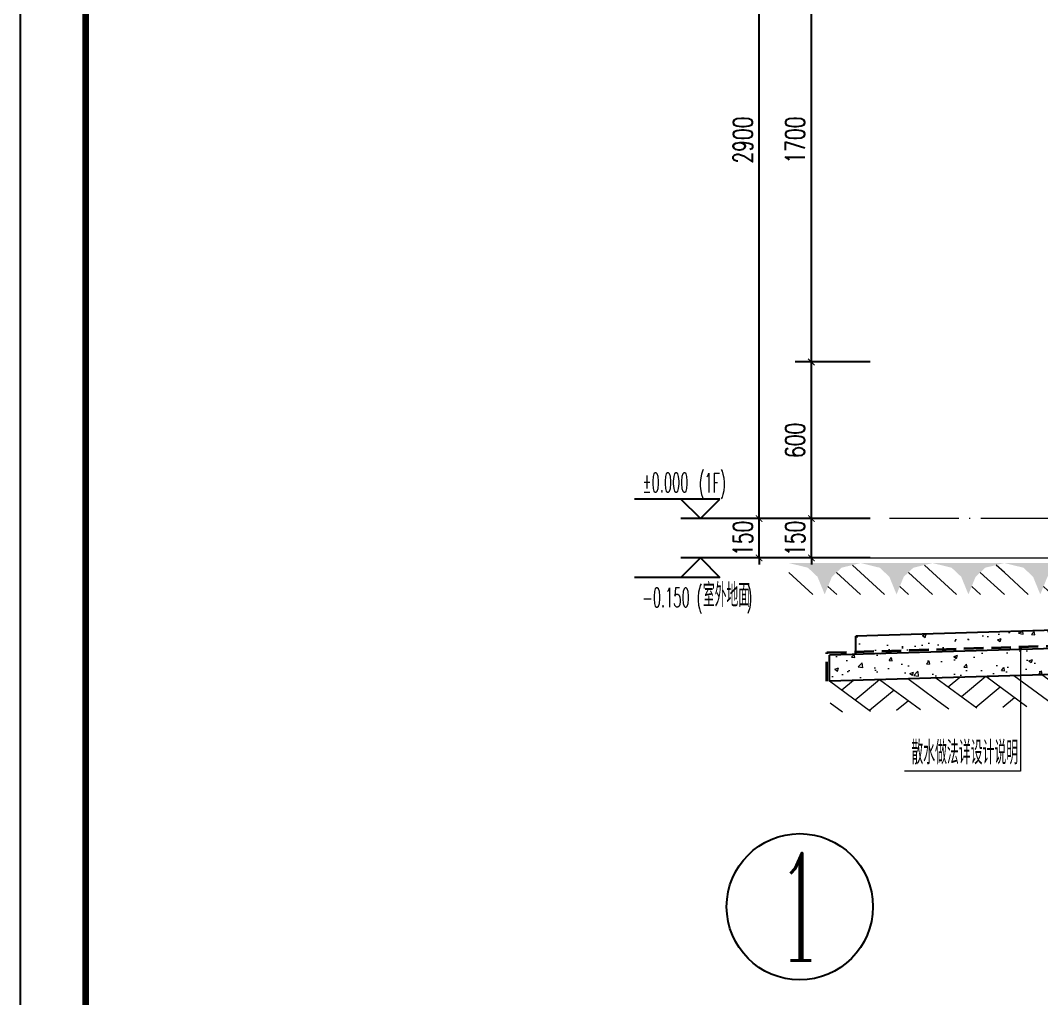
# Model space of a CAD drawing. Extents: x -461650 to 361314, y 245336 to 769729.
# Drawn here: x 209554 to 213466, y 658285 to 662031 of the extents above; entities that cross this region are included whole.
import ezdxf
from ezdxf.enums import TextEntityAlignment as Align

# ---------------------------------------------------------------- set-up
doc = ezdxf.new("R2010")
doc.units = 0
doc.header["$LTSCALE"] = 1000
doc.linetypes.add('DASH', pattern=[0.35, 0.25, -0.1])
doc.linetypes.add('DOTE', pattern=[2.42, 2, -0.2, 0.02, -0.2])
doc.layers.get('0').update_dxf_attribs({"linetype": 'CONTINUOUS'})
doc.layers.get('DEFPOINTS').update_dxf_attribs({"linetype": 'CONTINUOUS'})
for name, color, linetype in [('AXIS', 3, 'CONTINUOUS'), ('COLUMN', 4, 'CONTINUOUS'), ('DIM_ELEV', 3, 'CONTINUOUS'), ('PUB_DIM', 3, 'CONTINUOUS'), ('PUB_TEXT', 2, 'CONTINUOUS'), ('yichutu', 7, 'CONTINUOUS')]:
    doc.layers.add(name, color=color, linetype=linetype)
for name, color, linetype, lineweight in [('AXIS_TEXT', 7, 'CONTINUOUS', 20), ('DOTE', 19, 'DOTE', 9), ('图框', 9, 'CONTINUOUS', 18), ('平面-排水沟', 86, 'CONTINUOUS', 15), ('立面-中轮廓线', 30, 'CONTINUOUS', 35), ('粉刷', 251, 'CONTINUOUS', 9)]:
    doc.layers.add(name, color=color, linetype=linetype, lineweight=lineweight)
doc.styles.add('_TCH_AXIS', font='COMPLEX', dxfattribs={"bigfont": 'GBCBIG'})
doc.styles.add('_TCH_DIM', font='SIMPLEX.shx', dxfattribs={"width": 0.7, "bigfont": 'GBCBIG.shx'})
doc.styles.add('_TCH_DIM_T3', font='SIMPLEX', dxfattribs={"width": 0.705882, "bigfont": 'GBCBIG'})
doc.styles.add('DIM_FONT_T3', font='SIMPLEX', dxfattribs={"width": 0.705882, "bigfont": 'GBCBIG'})
doc.dimstyles.new('_TCH_ARCH&&25', dxfattribs={"dimtxt": 74.375, "dimasz": 25, "dimexe": 62.5, "dimexo": 75, "dimgap": 25, "dimtad": 1, "dimdec": 0, "dimzin": 0, "dimdsep": 46, "dimtxsty": '_TCH_DIM_T3', "dimblk": 'ARCHTICK', "dimcen": 0.09, "dimclrt": 7, "dimazin": 0, "dimtfac": 1, "dimtdec": 0, "dimtix": 1, "dimtmove": 2, "dimatfit": 3, "dimldrblk": 'ARCHTICK', "dimfxl": 0, "dimtolj": 1, "dimtzin": 0, "dimarcsym": 0})
pattern_1 = [(50, (28072.99, 249033.25), (143.452037, -12.550427), [15, -165]), (355, (28072.99, 249033.25), (-27.750267, 150.438427), [12, -132]), (100.4514, (28084.94, 249032.2), (115.701876, 137.88791), [12.74804, -140.22842]), (46.1842, (28072.99, 249073.25), (213.44821, -33.1038), [22.5, -247.5]), (96.6356, (28090.77, 249070.5), (186.93254, 194.82357), [19.12206, -210.3426]), (351.1842, (28072.99, 249073.25), (186.93239, 194.82372), [18, -198]), (21, (28092.99, 249063.25), (119.38141, -80.52378), [15, -165]), (326, (28092.99, 249063.25), (48.663066, 145.03001), [12, -132]), (71.4514, (28102.93, 249056.54), (168.044526, 64.5061), [12.74804, -140.22842]), (37.5, (28072.986, 249033.25), (2.431971, 66.578771), [0, -130.4, 0, -134, 0, -132.5]), (7.5, (28072.986, 249033.25), (52.613907, 78.882342), [0, -76.4, 0, -127.4, 0, -50.5]), (327.5, (28028.386, 249033.25), (106.764487, -4.510974), [0, -50, 0, -156, 0, -207]), (317.5, (28008.39, 249033.25), (116.637234, 20.020996), [0, -65, 0, -103.6, 0, -147])]

# ---------------------------------------------------------------- blocks, each defined once
blk = doc.blocks.new('$LINEPAT$素土夯实')
at = {"color": 0}
for p, q in [((0, -210), (210, 0)), ((120, -300), (420, 0)), ((420, 0), (607.5, -187.5)), ((495, -300), (795, 0)), ((615, 0), (705, -90)), ((315, -105), (502.5, -292.5)), ((210, -210), (300, -300)), ((705, -300), (795, -210))]:
    blk.add_line(p, q, dxfattribs=at)
blk = doc.blocks.new('$LinePat$自然土壤')
at = {"color": 0}
for p, q in [((0, -90), (71, -19)), ((0, -300), (210.7, -89.3)), ((420, -300), (630, -90)), ((210, -300), (286.4, -223.6))]:
    blk.add_line(p, q, dxfattribs=at)
for points in [[(0, 0), (630, 0), (168, -45), (462, -45)], [(168, -45), (462, -45), (252, -132), (378, -132)], [(252, -132), (378, -132), (315, -300)]]:
    blk.add_solid(points, dxfattribs=at)
blk = doc.blocks.new('sanshui')
at = {"layer": '粉刷'}
h = blk.add_hatch(dxfattribs=at)
h.set_pattern_fill('混凝土', color=256, scale=20)
h.set_pattern_definition(pattern_1)
edge = h.paths.add_edge_path()
edge.add_line((346317.8, 427329.6), (346257.8, 427329.6))
edge.add_line((346257.8, 427329.6), (346257.8, 427160.3))
edge.add_arc((346157.8, 427160.3), 100, 271.7184, 360, ccw=False)
edge.add_line((346160.8, 427060.3), (345137.8, 427029.6))
edge.add_line((345137.8, 427029.6), (345137.8, 426969.6))
edge.add_line((345137.8, 426969.6), (346317.8, 427005))
edge.add_line((346317.8, 427005), (346317.8, 427329.6))
h = blk.add_hatch(dxfattribs=at)
h.set_pattern_fill('混凝土', color=256, scale=20)
h.set_pattern_definition(pattern_1)
h.paths.add_polyline_path([(346337.8, 426895.6), (346337.8, 426995.6), (345037.8, 426956.6), (345037.8, 426856.6)])
at = {"layer": 'COLUMN'}
for p, q in [((346257.8, 427329.6), (346317.8, 427329.6)), ((346257.8, 427160.3), (346257.8, 427329.6)), ((346317.8, 426995), (346317.8, 427329.6)), ((346160.8, 427060.3), (345137.8, 427029.6)), ((345137.8, 426959.6), (345137.8, 427029.6)), ((346338.1, 426995.6), (345037.8, 426956.6)), ((345037.8, 426856.6), (345037.8, 426956.6)), ((346338.1, 426895.6), (345037.8, 426856.6))]:
    blk.add_line(p, q, dxfattribs=at)
blk.add_arc((346157.8, 427160.3), 100, 271.7184, 0, dxfattribs=at)
at = {"layer": '立面-中轮廓线', "linetype": 'DASH', "ltscale": 0.3}
blk.add_lwpolyline([(345027.8, 426856.6), (345027.8, 426966.3), (346317.8, 427005)], dxfattribs=at)
at = {"layer": '粉刷'}
blk.add_line((344881.5, 427329.6), (346257.8, 427329.6), dxfattribs=at)
at = {"layer": '粉刷', "yscale": 0.4, "zscale": 0.4}
for name, p, xscale, rotation in [('$LinePat$自然土壤', (345156.8, 427309.6), -0.4369306507241237, 359.9999999999903), ('$LinePat$自然土壤', (345432, 427309.6), -0.4369306507241237, 359.9999999999903), ('$LinePat$自然土壤', (345707.3, 427309.6), -0.4369306507241237, 359.9999999999903), ('$LinePat$自然土壤', (345982.6, 427309.6), -0.4369306507241237, 359.9999999999903), ('$LinePat$自然土壤', (346257.8, 427309.6), -0.4369306507241237, 359.9999999999903), ('$LINEPAT$素土夯实', (345851.2, 426881), -0.5117605352322558, 1.718358001643932), ('$LINEPAT$素土夯实', (346257.8, 426893.2), -0.5117605352322558, 1.718358001643932), ('$LINEPAT$素土夯实', (345444.5, 426868.8), -0.5117605352322558, 1.718358001643932)]:
    blk.add_blockref(name, p, dxfattribs=dict(at, xscale=xscale, rotation=rotation))
blk = doc.blocks.new('GFDDDDRG')
at = {"layer": '图框'}
blk.add_lwpolyline([(923309.8, -107437), (923309.8, -159999.5), (893609.8, -159999.5), (893609.8, -107437)], close=True, dxfattribs=at)
blk.add_lwpolyline([(923309.8, -107437), (923309.8, -159999.5), (893609.8, -159999.5), (893609.8, -107437)], close=True, dxfattribs=at)
at = {"layer": '图框', "const_width": 50}
blk.add_lwpolyline([(894109.8, -159499.5), (922809.8, -159499.5), (922809.8, -108687), (894109.8, -108687)], close=True, dxfattribs=at)
blk = doc.blocks.new('yct-1051-594-26275-14850-25-1002.0')
at = {"layer": 'yichutu', "color": 7}
blk.add_lwpolyline([(0, 0), (0, 14850), (26275, 14850), (26275, 0)], close=True, dxfattribs=at)
blk = doc.blocks.new('_ArchTick')
at = {"color": 0, "linetype": 'ByBlock', "const_width": 0.15}
blk.add_lwpolyline([(-0.5, -0.5), (0.5, 0.5)], dxfattribs=at)
blk = doc.blocks.new('*D1341')
at = {"layer": 'DEFPOINTS', "color": 0}
for p in [(212583.8, 660123), (212883.8, 660123), (212883.8, 659972.5)]:
    blk.add_point(p, dxfattribs=at)
at = {"layer": 'PUB_DIM', "color": 0, "lineweight": -2}
for p, q in [((212583.8, 660123), (212583.8, 660148)), ((212808.8, 660123), (212521.3, 660123)), ((212583.8, 659972.5), (212583.8, 660123)), ((212808.8, 659972.5), (212521.3, 659972.5)), ((212583.8, 659972.5), (212583.8, 659947.5))]:
    blk.add_line(p, q, dxfattribs=at)
at = {"layer": 'PUB_DIM', "color": 0, "lineweight": -2, "xscale": 25, "yscale": 25, "zscale": 25}
for p, rotation in [((212583.8, 660123), 270), ((212583.8, 659972.5), 90)]:
    blk.add_blockref('_ArchTick', p, dxfattribs=dict(at, rotation=rotation))
at = {"layer": 'PUB_DIM', "color": 7, "insert": (212521.6, 660047.7), "char_height": 74.38, "attachment_point": 5, "rotation": 90, "style": '_TCH_DIM_T3'}
blk.add_mtext('\\A1;150', dxfattribs=at)
blk = doc.blocks.new('*D1342')
at = {"layer": 'DEFPOINTS', "color": 0}
for p in [(212583.8, 660723), (212883.8, 660723), (212883.8, 660123)]:
    blk.add_point(p, dxfattribs=at)
at = {"layer": 'PUB_DIM', "color": 0, "lineweight": -2}
for p, q in [((212808.8, 660723), (212521.3, 660723)), ((212583.8, 660123), (212583.8, 660723)), ((212808.8, 660123), (212521.3, 660123))]:
    blk.add_line(p, q, dxfattribs=at)
at = {"layer": 'PUB_DIM', "color": 0, "lineweight": -2, "xscale": 25, "yscale": 25, "zscale": 25}
for p, rotation in [((212583.8, 660723), 90), ((212583.8, 660123), 270)]:
    blk.add_blockref('_ArchTick', p, dxfattribs=dict(at, rotation=rotation))
at = {"layer": 'PUB_DIM', "color": 7, "insert": (212521.6, 660423), "char_height": 74.38, "attachment_point": 5, "rotation": 90, "style": '_TCH_DIM_T3'}
blk.add_mtext('\\A1;600', dxfattribs=at)
blk = doc.blocks.new('*D1343')
at = {"layer": 'DEFPOINTS', "color": 0}
for p in [(212583.8, 662423), (212883.8, 662423), (212883.8, 660723)]:
    blk.add_point(p, dxfattribs=at)
at = {"layer": 'PUB_DIM', "color": 0, "lineweight": -2}
for p, q in [((212808.8, 662423), (212521.3, 662423)), ((212583.8, 660723), (212583.8, 662423)), ((212808.8, 660723), (212521.3, 660723))]:
    blk.add_line(p, q, dxfattribs=at)
at = {"layer": 'PUB_DIM', "color": 0, "lineweight": -2, "xscale": 25, "yscale": 25, "zscale": 25}
for p, rotation in [((212583.8, 662423), 90), ((212583.8, 660723), 270)]:
    blk.add_blockref('_ArchTick', p, dxfattribs=dict(at, rotation=rotation))
at = {"layer": 'PUB_DIM', "color": 7, "insert": (212521.6, 661573), "char_height": 74.38, "attachment_point": 5, "rotation": 90, "style": '_TCH_DIM_T3'}
blk.add_mtext('\\A1;1700', dxfattribs=at)
blk = doc.blocks.new('*D1358')
at = {"layer": 'DEFPOINTS', "color": 0}
for p in [(212383.8, 660123), (212883.8, 660123), (212883.8, 659972.5)]:
    blk.add_point(p, dxfattribs=at)
at = {"layer": 'PUB_DIM', "color": 0, "lineweight": -2}
for p, q in [((212383.8, 660123), (212383.8, 660148)), ((212808.8, 660123), (212321.3, 660123)), ((212383.8, 659972.5), (212383.8, 660123)), ((212808.8, 659972.5), (212321.3, 659972.5)), ((212383.8, 659972.5), (212383.8, 659947.5))]:
    blk.add_line(p, q, dxfattribs=at)
at = {"layer": 'PUB_DIM', "color": 0, "lineweight": -2, "xscale": 25, "yscale": 25, "zscale": 25}
for p, rotation in [((212383.8, 660123), 270), ((212383.8, 659972.5), 90)]:
    blk.add_blockref('_ArchTick', p, dxfattribs=dict(at, rotation=rotation))
at = {"layer": 'PUB_DIM', "color": 7, "insert": (212321.6, 660047.7), "char_height": 74.38, "attachment_point": 5, "rotation": 90, "style": '_TCH_DIM_T3'}
blk.add_mtext('\\A1;150', dxfattribs=at)
blk = doc.blocks.new('*D1359')
at = {"layer": 'DEFPOINTS', "color": 0}
for p in [(212383.8, 663023), (212883.8, 663023), (212883.8, 660123)]:
    blk.add_point(p, dxfattribs=at)
at = {"layer": 'PUB_DIM', "color": 0, "lineweight": -2}
for p, q in [((212808.8, 663023), (212321.3, 663023)), ((212383.8, 660123), (212383.8, 663023)), ((212808.8, 660123), (212321.3, 660123))]:
    blk.add_line(p, q, dxfattribs=at)
at = {"layer": 'PUB_DIM', "color": 0, "lineweight": -2, "xscale": 25, "yscale": 25, "zscale": 25}
for p, rotation in [((212383.8, 663023), 90), ((212383.8, 660123), 270)]:
    blk.add_blockref('_ArchTick', p, dxfattribs=dict(at, rotation=rotation))
at = {"layer": 'PUB_DIM', "color": 7, "insert": (212321.6, 661573), "char_height": 74.38, "attachment_point": 5, "rotation": 90, "style": '_TCH_DIM_T3'}
blk.add_mtext('\\A1;2900', dxfattribs=at)

msp = doc.modelspace()

# ---------------------------------------------------------------- linework, layer by layer
at = {"layer": 'AXIS', "color": 6}
msp.add_circle((212539.34, 658636.4), 280, dxfattribs=at)
at = {"layer": 'DIM_ELEV'}
for p, q in [((212233.76, 660197.98), (211905.76, 660197.98)), ((212158.76, 660122.98), (212083.76, 660197.98)), ((212158.76, 660122.98), (212233.76, 660197.98)), ((212583.76, 660122.98), (212083.76, 660122.98)), ((212158.76, 659972.51), (212083.76, 659897.51)), ((212583.76, 659972.51), (212083.76, 659972.51)), ((212158.76, 659972.51), (212233.76, 659897.51)), ((212233.76, 659897.51), (211905.76, 659897.51))]:
    msp.add_line(p, q, dxfattribs=at)
at = {"layer": 'DOTE', "color": 1, "linetype": 'DOTE', "ltscale": 0.2}
msp.add_line((216052.48, 660122.98), (212883.76, 660122.98), dxfattribs=at)
at = {"layer": '平面-排水沟'}
for p, q in [((213384.93, 659623.39), (213384.93, 659155.55)), ((213384.93, 659155.55), (212940.8, 659155.55))]:
    msp.add_line(p, q, dxfattribs=at)
at = {"layer": '平面-排水沟', "const_width": 6.67}
msp.add_lwpolyline([(213384.93, 659626.72, 1), (213384.93, 659620.06, 1)], format="xyb", close=True, dxfattribs=at)

# ---------------------------------------------------------------- block references
at = {"xscale": 0.5, "yscale": 0.5, "zscale": 0.5}
msp.add_blockref('GFDDDDRG', (-237251.04, 734849.49), dxfattribs=at)
msp.add_blockref('sanshui', (-132384.17, 232643.35))
at = {"layer": 'yichutu', "rotation": 270}
msp.add_blockref('yct-1051-594-26275-14850-25-1002.0', (209553.85, 681131.01), dxfattribs=at)

# ---------------------------------------------------------------- texts
at = {"layer": 'AXIS_TEXT', "color": 6, "style": '_TCH_AXIS'}
msp.add_text('1', height=411.78, dxfattribs=at).set_placement((212451.1, 658430.52), (212627.58, 658430.52), align=Align.FIT)
at = {"layer": 'PUB_TEXT'}
for s, height, style, width, p in [('%%P0.000', 74.375, '_TCH_DIM', 0.494118, (211936.76, 660224.23)), ('(1F)', 74.375, '_TCH_DIM', 0.494118, (212152.13, 660223.01)), ('(', 74.38, '_TCH_DIM', 0.494118, (212144.08, 659784.99)), ('室外地面', 89.362, '_TCH_DIM', 0.7, (212168.58, 659784.99)), (')', 74.38, '_TCH_DIM', 0.494118, (212335.39, 659784.99)), ('-0.150', 74.375, '_TCH_DIM', 0.494118, (211935.36, 659783.76)), ('散水做法详设计说明', 89.362, 'DIM_FONT_T3', 0.705882, (212967.05, 659181.8))]:
    msp.add_text(s, height=height, dxfattribs=dict(at, style=style, width=width)).set_placement(p)

# ---------------------------------------------------------------- dimensions: what is measured, and where the dimension line sits
at = {"layer": 'PUB_DIM'}
for p1, p2, distance, picture, middle in [((212883.76, 660122.98), (212883.76, 663022.98), 500, '*D1359', (212321.57, 661572.98)), ((212883.76, 660722.98), (212883.76, 662422.98), 300, '*D1343', (212521.57, 661572.98)), ((212883.76, 660122.98), (212883.76, 660722.98), 300, '*D1342', (212521.57, 660422.98)), ((212883.76, 659972.51), (212883.76, 660122.98), 500, '*D1358', (212321.57, 660047.75)), ((212883.76, 659972.51), (212883.76, 660122.98), 300, '*D1341', (212521.57, 660047.75))]:
    dim = msp.add_aligned_dim(p1=p1, p2=p2, distance=distance, dimstyle='_TCH_ARCH&&25', dxfattribs=at)
    dim.commit()
    dim.dimension.update_dxf_attribs({"geometry": picture, "text_midpoint": middle})

doc.saveas('drawing.dxf')
